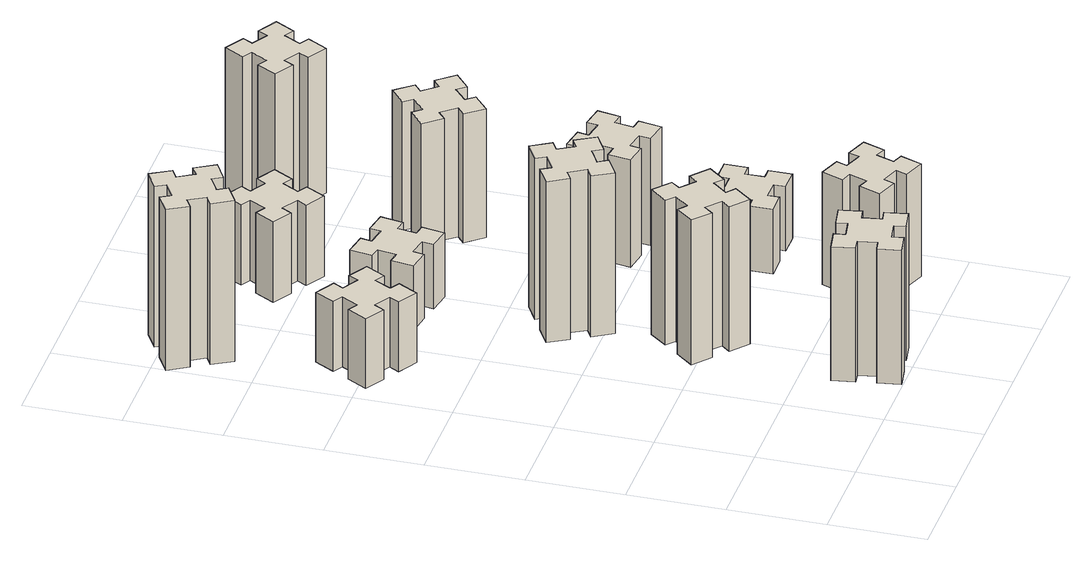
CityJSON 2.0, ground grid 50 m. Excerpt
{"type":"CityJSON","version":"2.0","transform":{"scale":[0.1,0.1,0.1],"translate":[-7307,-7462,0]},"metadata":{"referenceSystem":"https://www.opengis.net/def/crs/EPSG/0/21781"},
"CityObjects":{
"building1":{"type":"Building","attributes":{"class":"1000","function":"1000","usage":"1000","yearOfConstruction":2016,"roofType":"1000","measuredHeight":75,"storeysAboveGround":30,"storeysBelowGround":0},"geometry":[{"type":"Solid","lod":"1","boundaries":[[[[0,1,2,3,4,5,6,7,8,9,10,11,12,13,14,15,16,17,18,19]],[[17,16,20,21]],[[16,15,22,20]],[[15,14,23,22]],[[14,13,24,23]],[[13,12,25,24]],[[12,11,26,25]],[[11,10,27,26]],[[10,9,28,27]],[[9,8,29,28]],[[8,7,30,29]],[[7,6,31,30]],[[6,5,32,31]],[[5,4,33,32]],[[4,3,34,33]],[[3,2,35,34]],[[2,1,36,35]],[[1,0,37,36]],[[0,19,38,37]],[[19,18,39,38]],[[18,17,21,39]],[[24,25,26,27,28,29,30,31,32,33,34,35,36,37,38,39,21,20,22,23]]]]}]},
"building2":{"type":"Building","attributes":{"class":"1000","function":"1000","usage":"1000","yearOfConstruction":2016,"roofType":"1000","measuredHeight":39,"storeysAboveGround":30,"storeysBelowGround":0},"geometry":[{"type":"Solid","lod":"1","boundaries":[[[[40,41,42,43,44,45,46,47,48,49,50,51,52,53,54,55,56,57,58,59]],[[57,56,60,61]],[[56,55,62,60]],[[55,54,63,62]],[[54,53,64,63]],[[53,52,65,64]],[[52,51,66,65]],[[51,50,67,66]],[[50,49,68,67]],[[49,48,69,68]],[[48,47,70,69]],[[47,46,71,70]],[[46,45,72,71]],[[45,44,73,72]],[[44,43,74,73]],[[43,42,75,74]],[[42,41,76,75]],[[41,40,77,76]],[[40,59,78,77]],[[59,58,79,78]],[[58,57,61,79]],[[64,65,66,67,68,69,70,71,72,73,74,75,76,77,78,79,61,60,62,63]]]]}]},
"building3":{"type":"Building","attributes":{"class":"1000","function":"1000","usage":"1000","yearOfConstruction":2016,"roofType":"1000","measuredHeight":90,"storeysAboveGround":30,"storeysBelowGround":0},"geometry":[{"type":"Solid","lod":"1","boundaries":[[[[80,81,82,83,84,85,86,87,88,89,90,91,92,93,94,95,96,97,98,99]],[[97,96,100,101]],[[96,95,102,100]],[[95,94,103,102]],[[94,93,104,103]],[[93,92,105,104]],[[92,91,106,105]],[[91,90,107,106]],[[90,89,108,107]],[[89,88,109,108]],[[88,87,110,109]],[[87,86,111,110]],[[86,85,112,111]],[[85,84,113,112]],[[84,83,114,113]],[[83,82,115,114]],[[82,81,116,115]],[[81,80,117,116]],[[80,99,118,117]],[[99,98,119,118]],[[98,97,101,119]],[[104,105,106,107,108,109,110,111,112,113,114,115,116,117,118,119,101,100,102,103]]]]}]},
"building4":{"type":"Building","attributes":{"class":"1000","function":"1000","usage":"1000","yearOfConstruction":2016,"roofType":"1000","measuredHeight":81,"storeysAboveGround":30,"storeysBelowGround":0},"geometry":[{"type":"Solid","lod":"1","boundaries":[[[[120,121,122,123,124,125,126,127,128,129,130,131,132,133,134,135,136,137,138,139]],[[137,136,140,141]],[[136,135,142,140]],[[135,134,143,142]],[[134,133,144,143]],[[133,132,145,144]],[[132,131,146,145]],[[131,130,147,146]],[[130,129,148,147]],[[129,128,149,148]],[[128,127,150,149]],[[127,126,151,150]],[[126,125,152,151]],[[125,124,153,152]],[[124,123,154,153]],[[123,122,155,154]],[[122,121,156,155]],[[121,120,157,156]],[[120,139,158,157]],[[139,138,159,158]],[[138,137,141,159]],[[144,145,146,147,148,149,150,151,152,153,154,155,156,157,158,159,141,140,142,143]]]]}]},
"building5":{"type":"Building","attributes":{"class":"1000","function":"1000","usage":"1000","yearOfConstruction":2016,"roofType":"1000","measuredHeight":90,"storeysAboveGround":30,"storeysBelowGround":0},"geometry":[{"type":"Solid","lod":"1","boundaries":[[[[160,161,162,163,164,165,166,167,168,169,170,171,172,173,174,175,176,177,178,179]],[[177,176,180,181]],[[176,175,182,180]],[[175,174,183,182]],[[174,173,184,183]],[[173,172,185,184]],[[172,171,186,185]],[[171,170,187,186]],[[170,169,188,187]],[[169,168,189,188]],[[168,167,190,189]],[[167,166,191,190]],[[166,165,192,191]],[[165,164,193,192]],[[164,163,194,193]],[[163,162,195,194]],[[162,161,196,195]],[[161,160,197,196]],[[160,179,198,197]],[[179,178,199,198]],[[178,177,181,199]],[[184,185,186,187,188,189,190,191,192,193,194,195,196,197,198,199,181,180,182,183]]]]}]},
"building6":{"type":"Building","attributes":{"class":"1000","function":"1000","usage":"1000","yearOfConstruction":2016,"roofType":"1000","measuredHeight":36,"storeysAboveGround":30,"storeysBelowGround":0},"geometry":[{"type":"Solid","lod":"1","boundaries":[[[[200,201,202,203,204,205,206,207,208,209,210,211,212,213,214,215,216,217,218,219]],[[217,216,220,221]],[[216,215,222,220]],[[215,214,223,222]],[[214,213,224,223]],[[213,212,225,224]],[[212,211,226,225]],[[211,210,227,226]],[[210,209,228,227]],[[209,208,229,228]],[[208,207,230,229]],[[207,206,231,230]],[[206,205,232,231]],[[205,204,233,232]],[[204,203,234,233]],[[203,202,235,234]],[[202,201,236,235]],[[201,200,237,236]],[[200,219,238,237]],[[219,218,239,238]],[[218,217,221,239]],[[224,225,226,227,228,229,230,231,232,233,234,235,236,237,238,239,221,220,222,223]]]]}]},
"building7":{"type":"Building","attributes":{"class":"1000","function":"1000","usage":"1000","yearOfConstruction":2016,"roofType":"1000","measuredHeight":63,"storeysAboveGround":30,"storeysBelowGround":0},"geometry":[{"type":"Solid","lod":"1","boundaries":[[[[240,241,242,243,244,245,246,247,248,249,250,251,252,253,254,255,256,257,258,259]],[[257,256,260,261]],[[256,255,262,260]],[[255,254,263,262]],[[254,253,264,263]],[[253,252,265,264]],[[252,251,266,265]],[[251,250,267,266]],[[250,249,268,267]],[[249,248,269,268]],[[248,247,270,269]],[[247,246,271,270]],[[246,245,272,271]],[[245,244,273,272]],[[244,243,274,273]],[[243,242,275,274]],[[242,241,276,275]],[[241,240,277,276]],[[240,259,278,277]],[[259,258,279,278]],[[258,257,261,279]],[[264,265,266,267,268,269,270,271,272,273,274,275,276,277,278,279,261,260,262,263]]]]}]},
"building8":{"type":"Building","attributes":{"class":"1000","function":"1000","usage":"1000","yearOfConstruction":2016,"roofType":"1000","measuredHeight":45,"storeysAboveGround":30,"storeysBelowGround":0},"geometry":[{"type":"Solid","lod":"1","boundaries":[[[[280,281,282,283,284,285,286,287,288,289,290,291,292,293,294,295,296,297,298,299]],[[297,296,300,301]],[[296,295,302,300]],[[295,294,303,302]],[[294,293,304,303]],[[293,292,305,304]],[[292,291,306,305]],[[291,290,307,306]],[[290,289,308,307]],[[289,288,309,308]],[[288,287,310,309]],[[287,286,311,310]],[[286,285,312,311]],[[285,284,313,312]],[[284,283,314,313]],[[283,282,315,314]],[[282,281,316,315]],[[281,280,317,316]],[[280,299,318,317]],[[299,298,319,318]],[[298,297,301,319]],[[304,305,306,307,308,309,310,311,312,313,314,315,316,317,318,319,301,300,302,303]]]]}]},
"building9":{"type":"Building","attributes":{"class":"1000","function":"1000","usage":"1000","yearOfConstruction":2016,"roofType":"1000","measuredHeight":36,"storeysAboveGround":30,"storeysBelowGround":0},"geometry":[{"type":"Solid","lod":"1","boundaries":[[[[320,321,322,323,324,325,326,327,328,329,330,331,332,333,334,335,336,337,338,339]],[[337,336,340,341]],[[336,335,342,340]],[[335,334,343,342]],[[334,333,344,343]],[[333,332,345,344]],[[332,331,346,345]],[[331,330,347,346]],[[330,329,348,347]],[[329,328,349,348]],[[328,327,350,349]],[[327,326,351,350]],[[326,325,352,351]],[[325,324,353,352]],[[324,323,354,353]],[[323,322,355,354]],[[322,321,356,355]],[[321,320,357,356]],[[320,339,358,357]],[[339,338,359,358]],[[338,337,341,359]],[[344,345,346,347,348,349,350,351,352,353,354,355,356,357,358,359,341,340,342,343]]]]}]},
"building10":{"type":"Building","attributes":{"class":"1000","function":"1000","usage":"1000","yearOfConstruction":2016,"roofType":"1000","measuredHeight":60,"storeysAboveGround":30,"storeysBelowGround":0},"geometry":[{"type":"Solid","lod":"1","boundaries":[[[[360,361,362,363,364,365,366,367,368,369,370,371,372,373,374,375,376,377,378,379]],[[377,376,380,381]],[[376,375,382,380]],[[375,374,383,382]],[[374,373,384,383]],[[373,372,385,384]],[[372,371,386,385]],[[371,370,387,386]],[[370,369,388,387]],[[369,368,389,388]],[[368,367,390,389]],[[367,366,391,390]],[[366,365,392,391]],[[365,364,393,392]],[[364,363,394,393]],[[363,362,395,394]],[[362,361,396,395]],[[361,360,397,396]],[[360,379,398,397]],[[379,378,399,398]],[[378,377,381,399]],[[384,385,386,387,388,389,390,391,392,393,394,395,396,397,398,399,381,380,382,383]]]]}]},
"building11":{"type":"Building","attributes":{"class":"1000","function":"1000","usage":"1000","yearOfConstruction":2016,"roofType":"1000","measuredHeight":72,"storeysAboveGround":30,"storeysBelowGround":0},"geometry":[{"type":"Solid","lod":"1","boundaries":[[[[400,401,402,403,404,405,406,407,408,409,410,411,412,413,414,415,416,417,418,419]],[[417,416,420,421]],[[416,415,422,420]],[[415,414,423,422]],[[414,413,424,423]],[[413,412,425,424]],[[412,411,426,425]],[[411,410,427,426]],[[410,409,428,427]],[[409,408,429,428]],[[408,407,430,429]],[[407,406,431,430]],[[406,405,432,431]],[[405,404,433,432]],[[404,403,434,433]],[[403,402,435,434]],[[402,401,436,435]],[[401,400,437,436]],[[400,419,438,437]],[[419,418,439,438]],[[418,417,421,439]],[[424,425,426,427,428,429,430,431,432,433,434,435,436,437,438,439,421,420,422,423]]]]}]},
"building12":{"type":"Building","attributes":{"class":"1000","function":"1000","usage":"1000","yearOfConstruction":2016,"roofType":"1000","measuredHeight":81,"storeysAboveGround":30,"storeysBelowGround":0},"geometry":[{"type":"Solid","lod":"1","boundaries":[[[[440,441,442,443,444,445,446,447,448,449,450,451,452,453,454,455,456,457,458,459]],[[457,456,460,461]],[[456,455,462,460]],[[455,454,463,462]],[[454,453,464,463]],[[453,452,465,464]],[[452,451,466,465]],[[451,450,467,466]],[[450,449,468,467]],[[449,448,469,468]],[[448,447,470,469]],[[447,446,471,470]],[[446,445,472,471]],[[445,444,473,472]],[[444,443,474,473]],[[443,442,475,474]],[[442,441,476,475]],[[441,440,477,476]],[[440,459,478,477]],[[459,458,479,478]],[[458,457,461,479]],[[464,465,466,467,468,469,470,471,472,473,474,475,476,477,478,479,461,460,462,463]]]]}]}
},
"vertices":[
[1092,175,0],[1075,274,0],[1134,284,0],[1113,402,0],[995,381,0],[1005,322,0],[907,305,0],[897,364,0],[778,343,0],[799,225,0],[858,235,0],[876,137,0],[817,127,0],[837,8,0],[956,29,0],[945,88,0],[1044,106,0],[1054,47,0],[1172,67,0],[1151,186,0],[1044,106,750],[1054,47,750],[945,88,750],[956,29,750],[837,8,750],[817,127,750],[876,137,750],[858,235,750],[799,225,750],[778,343,750],[897,364,750],[907,305,750],[1005,322,750],[995,381,750],[1113,402,750],[1134,284,750],[1075,274,750],[1092,175,750],[1151,186,750],[1172,67,750],
[406,2427,0],[456,2514,0],[508,2484,0],[568,2588,0],[464,2648,0],[434,2596,0],[347,2646,0],[377,2698,0],[273,2758,0],[213,2654,0],[265,2624,0],[215,2537,0],[163,2567,0],[103,2463,0],[207,2403,0],[237,2455,0],[324,2405,0],[294,2353,0],[398,2293,0],[458,2397,0],[324,2405,390],[294,2353,390],[237,2455,390],[207,2403,390],[103,2463,390],[163,2567,390],[215,2537,390],[265,2624,390],[213,2654,390],[273,2758,390],[377,2698,390],[347,2646,390],[434,2596,390],[464,2648,390],[568,2588,390],[508,2484,390],[456,2514,390],[406,2427,390],[458,2397,390],[398,2293,390],
[224,3486,0],[137,3436,0],[107,3488,0],[3,3428,0],[63,3324,0],[115,3354,0],[165,3267,0],[113,3237,0],[173,3133,0],[277,3193,0],[247,3245,0],[334,3295,0],[364,3243,0],[468,3303,0],[408,3407,0],[356,3377,0],[306,3464,0],[358,3494,0],[298,3598,0],[194,3538,0],[306,3464,900],[358,3494,900],[356,3377,900],[408,3407,900],[468,3303,900],[364,3243,900],[334,3295,900],[247,3245,900],[277,3193,900],[173,3133,900],[113,3237,900],[165,3267,900],[115,3354,900],[63,3324,900],[3,3428,900],[107,3488,900],[137,3436,900],[224,3486,900],[194,3538,900],[298,3598,900],
[1027,936,0],[1092,1013,0],[1138,974,0],[1215,1066,0],[1123,1143,0],[1084,1097,0],[1008,1162,0],[1046,1208,0],[954,1285,0],[877,1193,0],[923,1154,0],[859,1078,0],[813,1116,0],[736,1024,0],[828,947,0],[866,993,0],[943,929,0],[904,883,0],[996,806,0],[1073,898,0],[943,929,810],[904,883,810],[866,993,810],[828,947,810],[736,1024,810],[813,1116,810],[859,1078,810],[923,1154,810],[877,1193,810],[954,1285,810],[1046,1208,810],[1008,1162,810],[1084,1097,810],[1123,1143,810],[1215,1066,810],[1138,974,810],[1092,1013,810],[1027,936,810],[1073,898,810],[996,806,810],
[855,1674,0],[905,1587,0],[853,1557,0],[913,1453,0],[1017,1513,0],[987,1565,0],[1074,1615,0],[1104,1563,0],[1208,1623,0],[1148,1727,0],[1096,1697,0],[1046,1784,0],[1098,1814,0],[1038,1918,0],[934,1858,0],[964,1806,0],[877,1756,0],[847,1808,0],[743,1748,0],[803,1644,0],[877,1756,900],[847,1808,900],[964,1806,900],[934,1858,900],[1038,1918,900],[1098,1814,900],[1046,1784,900],[1096,1697,900],[1148,1727,900],[1208,1623,900],[1104,1563,900],[1074,1615,900],[987,1565,900],[1017,1513,900],[913,1453,900],[853,1557,900],[905,1587,900],[855,1674,900],[803,1644,900],[743,1748,900],
[944,2625,0],[845,2642,0],[856,2701,0],[737,2722,0],[717,2604,0],[776,2594,0],[758,2495,0],[699,2506,0],[678,2387,0],[797,2367,0],[807,2426,0],[905,2408,0],[895,2349,0],[1013,2328,0],[1034,2447,0],[975,2457,0],[992,2555,0],[1051,2545,0],[1072,2663,0],[954,2684,0],[992,2555,360],[1051,2545,360],[975,2457,360],[1034,2447,360],[1013,2328,360],[895,2349,360],[905,2408,360],[807,2426,360],[797,2367,360],[678,2387,360],[699,2506,360],[758,2495,360],[776,2594,360],[717,2604,360],[737,2722,360],[856,2701,360],[845,2642,360],[944,2625,360],[954,2684,360],[1072,2663,360],
[1800,492,0],[1706,526,0],[1727,582,0],[1614,623,0],[1573,510,0],[1629,490,0],[1595,396,0],[1539,417,0],[1497,304,0],[1610,263,0],[1631,319,0],[1725,285,0],[1704,229,0],[1817,187,0],[1858,300,0],[1802,321,0],[1836,415,0],[1892,394,0],[1933,507,0],[1820,548,0],[1836,415,630],[1892,394,630],[1802,321,630],[1858,300,630],[1817,187,630],[1704,229,630],[1725,285,630],[1631,319,630],[1610,263,630],[1497,304,630],[1539,417,630],[1595,396,630],[1629,490,630],[1573,510,630],[1614,623,630],[1727,582,630],[1706,526,630],[1800,492,630],[1820,548,630],[1933,507,630],
[877,3095,0],[964,3045,0],[934,2993,0],[1038,2933,0],[1098,3037,0],[1046,3067,0],[1096,3154,0],[1148,3124,0],[1208,3228,0],[1104,3288,0],[1074,3236,0],[987,3286,0],[1017,3338,0],[913,3398,0],[853,3294,0],[905,3264,0],[855,3177,0],[803,3207,0],[743,3103,0],[847,3043,0],[855,3177,450],[803,3207,450],[905,3264,450],[853,3294,450],[913,3398,450],[1017,3338,450],[987,3286,450],[1074,3236,450],[1104,3288,450],[1208,3228,450],[1148,3124,450],[1096,3154,450],[1046,3067,450],[1098,3037,450],[1038,2933,450],[934,2993,450],[964,3045,450],[877,3095,450],[847,3043,450],[743,3103,450],
[1705,1095,0],[1705,995,0],[1645,995,0],[1645,875,0],[1765,875,0],[1765,935,0],[1865,935,0],[1865,875,0],[1985,875,0],[1985,995,0],[1925,995,0],[1925,1095,0],[1985,1095,0],[1985,1215,0],[1865,1215,0],[1865,1155,0],[1765,1155,0],[1765,1215,0],[1645,1215,0],[1645,1095,0],[1765,1155,360],[1765,1215,360],[1865,1155,360],[1865,1215,360],[1985,1215,360],[1985,1095,360],[1925,1095,360],[1925,995,360],[1985,995,360],[1985,875,360],[1865,875,360],[1865,935,360],[1765,935,360],[1765,875,360],[1645,875,360],[1645,995,360],[1705,995,360],[1705,1095,360],[1645,1095,360],[1645,1215,360],
[1647,1586,0],[1745,1568,0],[1735,1509,0],[1853,1488,0],[1874,1607,0],[1815,1617,0],[1832,1715,0],[1891,1705,0],[1912,1823,0],[1794,1844,0],[1784,1785,0],[1685,1802,0],[1696,1861,0],[1577,1882,0],[1557,1764,0],[1616,1754,0],[1598,1655,0],[1539,1666,0],[1518,1547,0],[1637,1527,0],[1598,1655,600],[1539,1666,600],[1616,1754,600],[1557,1764,600],[1577,1882,600],[1696,1861,600],[1685,1802,600],[1784,1785,600],[1794,1844,600],[1912,1823,600],[1891,1705,600],[1832,1715,600],[1815,1617,600],[1874,1607,600],[1853,1488,600],[1735,1509,600],[1745,1568,600],[1647,1586,600],[1637,1527,600],[1518,1547,600],
[1499,2493,0],[1563,2416,0],[1517,2378,0],[1594,2286,0],[1686,2363,0],[1648,2409,0],[1724,2473,0],[1763,2427,0],[1855,2504,0],[1778,2596,0],[1732,2558,0],[1667,2634,0],[1713,2673,0],[1636,2765,0],[1544,2688,0],[1583,2642,0],[1506,2577,0],[1468,2623,0],[1376,2546,0],[1453,2454,0],[1506,2577,720],[1468,2623,720],[1583,2642,720],[1544,2688,720],[1636,2765,720],[1713,2673,720],[1667,2634,720],[1732,2558,720],[1778,2596,720],[1855,2504,720],[1763,2427,720],[1724,2473,720],[1648,2409,720],[1686,2363,720],[1594,2286,720],[1517,2378,720],[1563,2416,720],[1499,2493,720],[1453,2454,720],[1376,2546,720],
[1617,3295,0],[1704,3245,0],[1674,3193,0],[1778,3133,0],[1838,3237,0],[1786,3267,0],[1836,3354,0],[1888,3324,0],[1948,3428,0],[1844,3488,0],[1814,3436,0],[1727,3486,0],[1757,3538,0],[1653,3598,0],[1593,3494,0],[1645,3464,0],[1595,3377,0],[1543,3407,0],[1483,3303,0],[1587,3243,0],[1595,3377,810],[1543,3407,810],[1645,3464,810],[1593,3494,810],[1653,3598,810],[1757,3538,810],[1727,3486,810],[1814,3436,810],[1844,3488,810],[1948,3428,810],[1888,3324,810],[1836,3354,810],[1786,3267,810],[1838,3237,810],[1778,3133,810],[1674,3193,810],[1704,3245,810],[1617,3295,810],[1587,3243,810],[1483,3303,810]
]}
